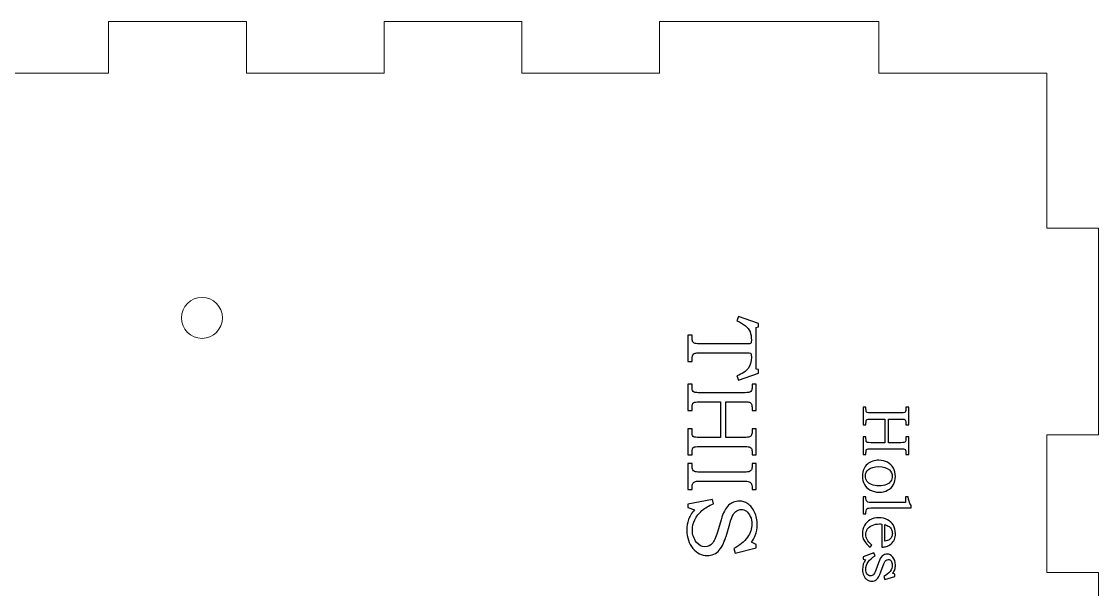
# Model space of a CAD drawing. Header units: inches. Extents: x -11.8 to 10.7, y -6 to 6.
# Drawn here: x -0.602 to 2.084, y -2.917 to -1.5 of the extents above; entities that cross this region are included whole.
import ezdxf

# ---------------------------------------------------------------- set-up
doc = ezdxf.new("R2010")
doc.units = ezdxf.units.IN
doc.header["$MEASUREMENT"] = 0
doc.layers.add('Layer 1', color=7, linetype='Continuous', plot=False)

msp = doc.modelspace()

# ---------------------------------------------------------------- linework, layer by layer
at = {"layer": 'Layer 1', "lineweight": 9}
for points in [[(-0.0416, -1.5001), (-0.0416, -1.5001), (-0.3852, -1.5001), (-0.3852, -1.5001)], [(-0.3852, -1.5001), (-0.3852, -1.5001), (-0.3852, -1.6289), (-0.3852, -1.6289)], [(-0.0416, -1.6289), (-0.0416, -1.6289), (-0.0416, -1.5001), (-0.0416, -1.5001)], [(0.6456, -1.5001), (0.6456, -1.5001), (0.302, -1.5001), (0.302, -1.5001)], [(0.302, -1.5001), (0.302, -1.5001), (0.302, -1.6289), (0.302, -1.6289)], [(0.6456, -1.6289), (0.6456, -1.6289), (0.6456, -1.5001), (0.6456, -1.5001)], [(1.5368, -1.5001), (1.5368, -1.5001), (0.9892, -1.5001), (0.9892, -1.5001)], [(0.9892, -1.5001), (0.9892, -1.5001), (0.9892, -1.6289), (0.9892, -1.6289)], [(1.5368, -1.6289), (1.5368, -1.6289), (1.5368, -1.5001), (1.5368, -1.5001)], [(-0.3852, -1.6289), (-0.3852, -1.6289), (-0.7288, -1.6289), (-0.7288, -1.6289)], [(0.302, -1.6289), (0.302, -1.6289), (-0.0416, -1.6289), (-0.0416, -1.6289)], [(0.9892, -1.6289), (0.9892, -1.6289), (0.6456, -1.6289), (0.6456, -1.6289)], [(1.9555, -1.6289), (1.9555, -1.6289), (1.5368, -1.6289), (1.5368, -1.6289)], [(1.9555, -2.0155), (1.9555, -2.0155), (1.9555, -1.6289), (1.9555, -1.6289)], [(2.0844, -2.0155), (2.0844, -2.0155), (1.9555, -2.0155), (1.9555, -2.0155)], [(2.0844, -2.5309), (2.0844, -2.5309), (2.0844, -2.0155), (2.0844, -2.0155)], [(1.9555, -2.8744), (1.9555, -2.8744), (1.9555, -2.5309), (1.9555, -2.5309)], [(1.9555, -2.5309), (1.9555, -2.5309), (2.0844, -2.5309), (2.0844, -2.5309)], [(2.0844, -2.8744), (2.0844, -2.8744), (1.9555, -2.8744), (1.9555, -2.8744)], [(2.0844, -3.218), (2.0844, -3.218), (2.0844, -2.8744), (2.0844, -2.8744)]]:
    msp.add_open_spline(points, degree=3, dxfattribs=at)
msp.add_open_spline([(-0.1011, -2.2392), (-0.1011, -2.2674), (-0.124, -2.2903), (-0.1522, -2.2903), (-0.1805, -2.2903), (-0.2034, -2.2674), (-0.2034, -2.2392), (-0.2034, -2.2109), (-0.1805, -2.188), (-0.1522, -2.188), (-0.124, -2.188), (-0.1011, -2.2109), (-0.1011, -2.2392)], degree=3, knots=[0, 0, 0, 0, 0.25, 0.25, 0.25, 0.5, 0.5, 0.5, 0.75, 0.75, 0.75, 1, 1, 1, 1], dxfattribs=at)
at = {"layer": 'Layer 1', "color": 250}
for points, knots in [([(1.2362, -2.2532), (1.2362, -2.2532), (1.2362, -2.2617), (1.2362, -2.2617), (1.2362, -2.2617), (1.2304, -2.2629), (1.2304, -2.2629), (1.2304, -2.2629), (1.2304, -2.367), (1.2304, -2.367), (1.2304, -2.367), (1.2362, -2.368), (1.2362, -2.368), (1.2362, -2.368), (1.2362, -2.377), (1.2362, -2.377), (1.2362, -2.377), (1.1862, -2.395), (1.1862, -2.395), (1.1862, -2.395), (1.1822, -2.384), (1.1822, -2.384), (1.1955, -2.3787), (1.2049, -2.3724), (1.2103, -2.3652), (1.2157, -2.3579), (1.2184, -2.3486), (1.2184, -2.3373), (1.2184, -2.3326), (1.2182, -2.3298), (1.2179, -2.3289), (1.2175, -2.328), (1.2169, -2.3274), (1.2159, -2.327), (1.2151, -2.3266), (1.2122, -2.3265), (1.2074, -2.3265), (1.2074, -2.3265), (1.0894, -2.3265), (1.0894, -2.3265), (1.0838, -2.3265), (1.0799, -2.3268), (1.078, -2.3274), (1.076, -2.328), (1.0745, -2.3288), (1.0735, -2.33), (1.0724, -2.3311), (1.0717, -2.3327), (1.0712, -2.3347), (1.0707, -2.3366), (1.0705, -2.3411), (1.0704, -2.348), (1.0704, -2.348), (1.0602, -2.348), (1.0602, -2.348), (1.0602, -2.348), (1.0602, -2.2827), (1.0602, -2.2827), (1.0602, -2.2827), (1.0704, -2.2827), (1.0704, -2.2827), (1.0705, -2.29), (1.0707, -2.2944), (1.0712, -2.2961), (1.0719, -2.2989), (1.0735, -2.3009), (1.0758, -2.3021), (1.0781, -2.3033), (1.0823, -2.304), (1.0884, -2.304), (1.0884, -2.304), (1.209, -2.304), (1.209, -2.304), (1.2127, -2.304), (1.215, -2.3038), (1.2159, -2.3034), (1.2167, -2.3031), (1.2173, -2.3023), (1.2177, -2.3013), (1.2182, -2.3003), (1.2184, -2.2983), (1.2184, -2.2951), (1.2184, -2.2862), (1.2173, -2.2791), (1.215, -2.2738), (1.2127, -2.2685), (1.2089, -2.2635), (1.2034, -2.2588), (1.1979, -2.2541), (1.1909, -2.2501), (1.1822, -2.2467), (1.1822, -2.2467), (1.1862, -2.2357), (1.1862, -2.2357), (1.1862, -2.2357), (1.2362, -2.2532), (1.2362, -2.2532)], [0, 0, 0, 0, 0.03125, 0.03125, 0.03125, 0.0625, 0.0625, 0.0625, 0.09375, 0.09375, 0.09375, 0.125, 0.125, 0.125, 0.15625, 0.15625, 0.15625, 0.1875, 0.1875, 0.1875, 0.21875, 0.21875, 0.21875, 0.25, 0.25, 0.25, 0.28125, 0.28125, 0.28125, 0.3125, 0.3125, 0.3125, 0.34375, 0.34375, 0.34375, 0.375, 0.375, 0.375, 0.40625, 0.40625, 0.40625, 0.4375, 0.4375, 0.4375, 0.46875, 0.46875, 0.46875, 0.5, 0.5, 0.5, 0.53125, 0.53125, 0.53125, 0.5625, 0.5625, 0.5625, 0.59375, 0.59375, 0.59375, 0.625, 0.625, 0.625, 0.65625, 0.65625, 0.65625, 0.6875, 0.6875, 0.6875, 0.71875, 0.71875, 0.71875, 0.75, 0.75, 0.75, 0.78125, 0.78125, 0.78125, 0.8125, 0.8125, 0.8125, 0.84375, 0.84375, 0.84375, 0.875, 0.875, 0.875, 0.90625, 0.90625, 0.90625, 0.9375, 0.9375, 0.9375, 0.96875, 0.96875, 0.96875, 1, 1, 1, 1]), ([(1.2304, -2.4045), (1.2304, -2.4045), (1.2304, -2.4703), (1.2304, -2.4703), (1.2304, -2.4703), (1.2202, -2.4703), (1.2202, -2.4703), (1.2202, -2.4703), (1.2202, -2.4658), (1.2202, -2.4658), (1.2202, -2.4605), (1.2197, -2.4568), (1.2187, -2.4546), (1.2177, -2.4523), (1.216, -2.4508), (1.2135, -2.4498), (1.2117, -2.4491), (1.2079, -2.4488), (1.2022, -2.4488), (1.2022, -2.4488), (1.1547, -2.4488), (1.1547, -2.4488), (1.1547, -2.4488), (1.1547, -2.5373), (1.1547, -2.5373), (1.1547, -2.5373), (1.2009, -2.5373), (1.2009, -2.5373), (1.2072, -2.5373), (1.211, -2.5371), (1.2123, -2.5366), (1.2149, -2.536), (1.2169, -2.5346), (1.2182, -2.5325), (1.2195, -2.5303), (1.2202, -2.5271), (1.2202, -2.5227), (1.2202, -2.5227), (1.2202, -2.516), (1.2202, -2.516), (1.2202, -2.516), (1.2304, -2.516), (1.2304, -2.516), (1.2304, -2.516), (1.2304, -2.581), (1.2304, -2.581), (1.2304, -2.581), (1.2202, -2.581), (1.2202, -2.581), (1.2202, -2.581), (1.2202, -2.5751), (1.2202, -2.5751), (1.2202, -2.5706), (1.2197, -2.5673), (1.2186, -2.5654), (1.2176, -2.5636), (1.2162, -2.5622), (1.2145, -2.5614), (1.2127, -2.5606), (1.2089, -2.5603), (1.2032, -2.5603), (1.2032, -2.5603), (1.0872, -2.5603), (1.0872, -2.5603), (1.0807, -2.5603), (1.0766, -2.5607), (1.0749, -2.5615), (1.0731, -2.5623), (1.0719, -2.5639), (1.0712, -2.5663), (1.0707, -2.5678), (1.0704, -2.5727), (1.0704, -2.581), (1.0704, -2.581), (1.0602, -2.581), (1.0602, -2.581), (1.0602, -2.581), (1.0602, -2.516), (1.0602, -2.516), (1.0602, -2.516), (1.0704, -2.516), (1.0704, -2.516), (1.0704, -2.516), (1.0704, -2.5208), (1.0704, -2.5208), (1.0704, -2.5267), (1.0708, -2.5307), (1.0716, -2.5327), (1.0724, -2.5347), (1.0737, -2.536), (1.0755, -2.5365), (1.0769, -2.537), (1.0812, -2.5373), (1.0884, -2.5373), (1.0884, -2.5373), (1.1414, -2.5373), (1.1414, -2.5373), (1.1414, -2.5373), (1.1414, -2.4488), (1.1414, -2.4488), (1.1414, -2.4488), (1.0872, -2.4488), (1.0872, -2.4488), (1.0807, -2.4488), (1.0766, -2.4492), (1.0748, -2.4501), (1.073, -2.4509), (1.0718, -2.4526), (1.0712, -2.455), (1.0707, -2.4568), (1.0704, -2.4619), (1.0704, -2.4703), (1.0704, -2.4703), (1.0602, -2.4703), (1.0602, -2.4703), (1.0602, -2.4703), (1.0602, -2.4045), (1.0602, -2.4045), (1.0602, -2.4045), (1.0704, -2.4045), (1.0704, -2.4045), (1.0704, -2.4045), (1.0704, -2.4087), (1.0704, -2.4087), (1.0704, -2.415), (1.0707, -2.419), (1.0714, -2.4206), (1.0722, -2.4222), (1.0735, -2.4234), (1.0754, -2.4243), (1.0774, -2.4253), (1.0809, -2.4258), (1.0859, -2.4258), (1.0859, -2.4258), (1.2032, -2.4258), (1.2032, -2.4258), (1.2084, -2.4258), (1.2121, -2.4253), (1.2142, -2.4245), (1.2162, -2.4236), (1.2177, -2.4223), (1.2187, -2.4204), (1.2197, -2.4186), (1.2202, -2.4156), (1.2202, -2.4113), (1.2202, -2.4113), (1.2202, -2.4045), (1.2202, -2.4045), (1.2202, -2.4045), (1.2304, -2.4045), (1.2304, -2.4045)], [0, 0, 0, 0, 0.02, 0.02, 0.02, 0.04, 0.04, 0.04, 0.06, 0.06, 0.06, 0.08, 0.08, 0.08, 0.1, 0.1, 0.1, 0.12, 0.12, 0.12, 0.14, 0.14, 0.14, 0.16, 0.16, 0.16, 0.18, 0.18, 0.18, 0.2, 0.2, 0.2, 0.22, 0.22, 0.22, 0.24, 0.24, 0.24, 0.26, 0.26, 0.26, 0.28, 0.28, 0.28, 0.3, 0.3, 0.3, 0.32, 0.32, 0.32, 0.34, 0.34, 0.34, 0.36, 0.36, 0.36, 0.38, 0.38, 0.38, 0.4, 0.4, 0.4, 0.42, 0.42, 0.42, 0.44, 0.44, 0.44, 0.46, 0.46, 0.46, 0.48, 0.48, 0.48, 0.5, 0.5, 0.5, 0.52, 0.52, 0.52, 0.54, 0.54, 0.54, 0.56, 0.56, 0.56, 0.58, 0.58, 0.58, 0.6, 0.6, 0.6, 0.62, 0.62, 0.62, 0.64, 0.64, 0.64, 0.66, 0.66, 0.66, 0.68, 0.68, 0.68, 0.7, 0.7, 0.7, 0.72, 0.72, 0.72, 0.74, 0.74, 0.74, 0.76, 0.76, 0.76, 0.78, 0.78, 0.78, 0.8, 0.8, 0.8, 0.82, 0.82, 0.82, 0.84, 0.84, 0.84, 0.86, 0.86, 0.86, 0.88, 0.88, 0.88, 0.9, 0.9, 0.9, 0.92, 0.92, 0.92, 0.94, 0.94, 0.94, 0.96, 0.96, 0.96, 0.98, 0.98, 0.98, 1, 1, 1, 1]), ([(1.611, -2.462), (1.611, -2.462), (1.611, -2.5058), (1.611, -2.5058), (1.611, -2.5058), (1.6041, -2.5058), (1.6041, -2.5058), (1.6041, -2.5058), (1.6041, -2.5028), (1.6041, -2.5028), (1.6041, -2.4993), (1.6038, -2.4969), (1.6032, -2.4954), (1.6025, -2.4939), (1.6014, -2.4928), (1.5997, -2.4922), (1.5985, -2.4917), (1.596, -2.4915), (1.5921, -2.4915), (1.5921, -2.4915), (1.5605, -2.4915), (1.5605, -2.4915), (1.5605, -2.4915), (1.5605, -2.5505), (1.5605, -2.5505), (1.5605, -2.5505), (1.5913, -2.5505), (1.5913, -2.5505), (1.5955, -2.5505), (1.598, -2.5504), (1.5989, -2.5501), (1.6006, -2.5497), (1.602, -2.5487), (1.6028, -2.5473), (1.6037, -2.5459), (1.6041, -2.5437), (1.6041, -2.5408), (1.6041, -2.5408), (1.6041, -2.5363), (1.6041, -2.5363), (1.6041, -2.5363), (1.611, -2.5363), (1.611, -2.5363), (1.611, -2.5363), (1.611, -2.5797), (1.611, -2.5797), (1.611, -2.5797), (1.6041, -2.5797), (1.6041, -2.5797), (1.6041, -2.5797), (1.6041, -2.5757), (1.6041, -2.5757), (1.6041, -2.5727), (1.6038, -2.5705), (1.6031, -2.5693), (1.6024, -2.568), (1.6015, -2.5671), (1.6004, -2.5666), (1.5992, -2.5661), (1.5967, -2.5658), (1.5928, -2.5658), (1.5928, -2.5658), (1.5155, -2.5658), (1.5155, -2.5658), (1.5112, -2.5658), (1.5084, -2.5661), (1.5073, -2.5666), (1.5061, -2.5672), (1.5053, -2.5683), (1.5048, -2.5699), (1.5045, -2.5709), (1.5043, -2.5741), (1.5043, -2.5797), (1.5043, -2.5797), (1.4975, -2.5797), (1.4975, -2.5797), (1.4975, -2.5797), (1.4975, -2.5363), (1.4975, -2.5363), (1.4975, -2.5363), (1.5043, -2.5363), (1.5043, -2.5363), (1.5043, -2.5363), (1.5043, -2.5395), (1.5043, -2.5395), (1.5043, -2.5435), (1.5046, -2.5461), (1.5051, -2.5475), (1.5056, -2.5488), (1.5065, -2.5496), (1.5077, -2.55), (1.5086, -2.5503), (1.5115, -2.5505), (1.5163, -2.5505), (1.5163, -2.5505), (1.5516, -2.5505), (1.5516, -2.5505), (1.5516, -2.5505), (1.5516, -2.4915), (1.5516, -2.4915), (1.5516, -2.4915), (1.5155, -2.4915), (1.5155, -2.4915), (1.5112, -2.4915), (1.5084, -2.4918), (1.5072, -2.4924), (1.5061, -2.4929), (1.5052, -2.494), (1.5048, -2.4957), (1.5045, -2.4969), (1.5043, -2.5002), (1.5043, -2.5058), (1.5043, -2.5058), (1.4975, -2.5058), (1.4975, -2.5058), (1.4975, -2.5058), (1.4975, -2.462), (1.4975, -2.462), (1.4975, -2.462), (1.5043, -2.462), (1.5043, -2.462), (1.5043, -2.462), (1.5043, -2.4648), (1.5043, -2.4648), (1.5043, -2.469), (1.5045, -2.4716), (1.505, -2.4727), (1.5055, -2.4738), (1.5064, -2.4746), (1.5077, -2.4752), (1.509, -2.4759), (1.5113, -2.4762), (1.5146, -2.4762), (1.5146, -2.4762), (1.5928, -2.4762), (1.5928, -2.4762), (1.5963, -2.4762), (1.5988, -2.4759), (1.6001, -2.4753), (1.6015, -2.4747), (1.6025, -2.4738), (1.6032, -2.4726), (1.6038, -2.4714), (1.6041, -2.4694), (1.6041, -2.4665), (1.6041, -2.4665), (1.6041, -2.462), (1.6041, -2.462), (1.6041, -2.462), (1.611, -2.462), (1.611, -2.462)], [0, 0, 0, 0, 0.02, 0.02, 0.02, 0.04, 0.04, 0.04, 0.06, 0.06, 0.06, 0.08, 0.08, 0.08, 0.1, 0.1, 0.1, 0.12, 0.12, 0.12, 0.14, 0.14, 0.14, 0.16, 0.16, 0.16, 0.18, 0.18, 0.18, 0.2, 0.2, 0.2, 0.22, 0.22, 0.22, 0.24, 0.24, 0.24, 0.26, 0.26, 0.26, 0.28, 0.28, 0.28, 0.3, 0.3, 0.3, 0.32, 0.32, 0.32, 0.34, 0.34, 0.34, 0.36, 0.36, 0.36, 0.38, 0.38, 0.38, 0.4, 0.4, 0.4, 0.42, 0.42, 0.42, 0.44, 0.44, 0.44, 0.46, 0.46, 0.46, 0.48, 0.48, 0.48, 0.5, 0.5, 0.5, 0.52, 0.52, 0.52, 0.54, 0.54, 0.54, 0.56, 0.56, 0.56, 0.58, 0.58, 0.58, 0.6, 0.6, 0.6, 0.62, 0.62, 0.62, 0.64, 0.64, 0.64, 0.66, 0.66, 0.66, 0.68, 0.68, 0.68, 0.7, 0.7, 0.7, 0.72, 0.72, 0.72, 0.74, 0.74, 0.74, 0.76, 0.76, 0.76, 0.78, 0.78, 0.78, 0.8, 0.8, 0.8, 0.82, 0.82, 0.82, 0.84, 0.84, 0.84, 0.86, 0.86, 0.86, 0.88, 0.88, 0.88, 0.9, 0.9, 0.9, 0.92, 0.92, 0.92, 0.94, 0.94, 0.94, 0.96, 0.96, 0.96, 0.98, 0.98, 0.98, 1, 1, 1, 1]), ([(1.2304, -2.6027), (1.2304, -2.6027), (1.2304, -2.6677), (1.2304, -2.6677), (1.2304, -2.6677), (1.2202, -2.6677), (1.2202, -2.6677), (1.2202, -2.6677), (1.2202, -2.6627), (1.2202, -2.6627), (1.2202, -2.6581), (1.2195, -2.6546), (1.2182, -2.6526), (1.2169, -2.6504), (1.215, -2.6489), (1.2127, -2.6479), (1.2102, -2.647), (1.2056, -2.6465), (1.1987, -2.6465), (1.1987, -2.6465), (1.0889, -2.6465), (1.0889, -2.6465), (1.0834, -2.6465), (1.0794, -2.647), (1.0771, -2.6481), (1.0747, -2.6491), (1.0731, -2.6506), (1.072, -2.6525), (1.0709, -2.6544), (1.0704, -2.6578), (1.0704, -2.6627), (1.0704, -2.6627), (1.0704, -2.6677), (1.0704, -2.6677), (1.0704, -2.6677), (1.0602, -2.6677), (1.0602, -2.6677), (1.0602, -2.6677), (1.0602, -2.6027), (1.0602, -2.6027), (1.0602, -2.6027), (1.0704, -2.6027), (1.0704, -2.6027), (1.0704, -2.6027), (1.0704, -2.6081), (1.0704, -2.6081), (1.0704, -2.6129), (1.0709, -2.6163), (1.0721, -2.6183), (1.0732, -2.6203), (1.0747, -2.6217), (1.0768, -2.6226), (1.0789, -2.6235), (1.0829, -2.624), (1.0889, -2.624), (1.0889, -2.624), (1.2009, -2.624), (1.2009, -2.624), (1.2073, -2.624), (1.2116, -2.6235), (1.2137, -2.6226), (1.2159, -2.6217), (1.2176, -2.6203), (1.2186, -2.6183), (1.2197, -2.6163), (1.2202, -2.6129), (1.2202, -2.6081), (1.2202, -2.6081), (1.2202, -2.6027), (1.2202, -2.6027), (1.2202, -2.6027), (1.2304, -2.6027), (1.2304, -2.6027)], [0, 0, 0, 0, 0.041667, 0.041667, 0.041667, 0.083333, 0.083333, 0.083333, 0.125, 0.125, 0.125, 0.166667, 0.166667, 0.166667, 0.208333, 0.208333, 0.208333, 0.25, 0.25, 0.25, 0.291667, 0.291667, 0.291667, 0.333333, 0.333333, 0.333333, 0.375, 0.375, 0.375, 0.416667, 0.416667, 0.416667, 0.458333, 0.458333, 0.458333, 0.5, 0.5, 0.5, 0.541667, 0.541667, 0.541667, 0.583333, 0.583333, 0.583333, 0.625, 0.625, 0.625, 0.666667, 0.666667, 0.666667, 0.708333, 0.708333, 0.708333, 0.75, 0.75, 0.75, 0.791667, 0.791667, 0.791667, 0.833333, 0.833333, 0.833333, 0.875, 0.875, 0.875, 0.916667, 0.916667, 0.916667, 0.958333, 0.958333, 0.958333, 1, 1, 1, 1]), ([(1.5778, -2.6346), (1.5778, -2.6425), (1.5762, -2.6494), (1.5729, -2.6552), (1.5696, -2.661), (1.5647, -2.6656), (1.5584, -2.6689), (1.5521, -2.6723), (1.5449, -2.674), (1.5368, -2.674), (1.5287, -2.674), (1.5214, -2.6722), (1.5151, -2.6688), (1.5088, -2.6654), (1.5039, -2.6607), (1.5006, -2.6548), (1.4973, -2.6489), (1.4956, -2.6418), (1.4956, -2.6336), (1.4956, -2.6205), (1.4997, -2.6107), (1.5079, -2.6041), (1.5161, -2.5976), (1.5256, -2.5943), (1.5367, -2.5943), (1.5447, -2.5943), (1.5519, -2.596), (1.5581, -2.5994), (1.5644, -2.6028), (1.5692, -2.6076), (1.5727, -2.6137), (1.5761, -2.6199), (1.5778, -2.6268), (1.5778, -2.6346)], [0, 0, 0, 0, 0.090909, 0.090909, 0.090909, 0.181818, 0.181818, 0.181818, 0.272727, 0.272727, 0.272727, 0.363636, 0.363636, 0.363636, 0.454545, 0.454545, 0.454545, 0.545455, 0.545455, 0.545455, 0.636364, 0.636364, 0.636364, 0.727273, 0.727273, 0.727273, 0.818182, 0.818182, 0.818182, 0.909091, 0.909091, 0.909091, 1, 1, 1, 1]), ([(1.57, -2.634), (1.57, -2.6278), (1.5675, -2.6226), (1.5627, -2.6184), (1.5566, -2.613), (1.5478, -2.6103), (1.5362, -2.6103), (1.5251, -2.6103), (1.5166, -2.6126), (1.5107, -2.6172), (1.5056, -2.6213), (1.503, -2.6269), (1.503, -2.634), (1.503, -2.6386), (1.5042, -2.6427), (1.5066, -2.6463), (1.5091, -2.6499), (1.5129, -2.6528), (1.5182, -2.655), (1.5236, -2.6572), (1.5299, -2.6583), (1.537, -2.6583), (1.5441, -2.6583), (1.5504, -2.6571), (1.5559, -2.6547), (1.5604, -2.6529), (1.5638, -2.6502), (1.5663, -2.6465), (1.5687, -2.6428), (1.57, -2.6386), (1.57, -2.634)], [0, 0, 0, 0, 0.1, 0.1, 0.1, 0.2, 0.2, 0.2, 0.3, 0.3, 0.3, 0.4, 0.4, 0.4, 0.5, 0.5, 0.5, 0.6, 0.6, 0.6, 0.7, 0.7, 0.7, 0.8, 0.8, 0.8, 0.9, 0.9, 0.9, 1, 1, 1, 1]), ([(1.6031, -2.6856), (1.6031, -2.6856), (1.61, -2.6856), (1.61, -2.6856), (1.6105, -2.693), (1.6128, -2.7002), (1.6168, -2.7073), (1.6168, -2.7073), (1.6168, -2.7133), (1.6168, -2.7133), (1.6168, -2.7133), (1.5166, -2.7133), (1.5166, -2.7133), (1.5124, -2.7133), (1.5098, -2.7136), (1.5087, -2.7141), (1.5072, -2.7148), (1.5061, -2.7158), (1.5054, -2.7172), (1.5047, -2.7186), (1.5043, -2.7212), (1.5043, -2.725), (1.5043, -2.725), (1.5043, -2.7276), (1.5043, -2.7276), (1.5043, -2.7276), (1.4975, -2.7276), (1.4975, -2.7276), (1.4975, -2.7276), (1.4975, -2.6856), (1.4975, -2.6856), (1.4975, -2.6856), (1.5043, -2.6856), (1.5043, -2.6856), (1.5043, -2.6856), (1.5043, -2.6899), (1.5043, -2.6899), (1.5043, -2.6926), (1.5047, -2.6946), (1.5055, -2.6959), (1.5063, -2.6972), (1.5074, -2.6982), (1.5089, -2.6988), (1.5102, -2.6993), (1.5131, -2.6996), (1.5173, -2.6996), (1.5173, -2.6996), (1.6031, -2.6996), (1.6031, -2.6996), (1.6031, -2.6996), (1.6031, -2.6856), (1.6031, -2.6856)], [0, 0, 0, 0, 0.058824, 0.058824, 0.058824, 0.117647, 0.117647, 0.117647, 0.176471, 0.176471, 0.176471, 0.235294, 0.235294, 0.235294, 0.294118, 0.294118, 0.294118, 0.352941, 0.352941, 0.352941, 0.411765, 0.411765, 0.411765, 0.470588, 0.470588, 0.470588, 0.529412, 0.529412, 0.529412, 0.588235, 0.588235, 0.588235, 0.647059, 0.647059, 0.647059, 0.705882, 0.705882, 0.705882, 0.764706, 0.764706, 0.764706, 0.823529, 0.823529, 0.823529, 0.882353, 0.882353, 0.882353, 0.941176, 0.941176, 0.941176, 1, 1, 1, 1]), ([(1.2304, -2.8041), (1.2304, -2.8041), (1.2304, -2.8129), (1.2304, -2.8129), (1.2304, -2.8129), (1.1779, -2.8259), (1.1779, -2.8259), (1.1779, -2.8259), (1.1744, -2.8147), (1.1744, -2.8147), (1.1891, -2.8075), (1.2007, -2.798), (1.2091, -2.7861), (1.2161, -2.7763), (1.2197, -2.7655), (1.2197, -2.7536), (1.2197, -2.7464), (1.2184, -2.74), (1.2158, -2.7343), (1.2132, -2.7286), (1.2099, -2.7243), (1.2059, -2.7215), (1.2018, -2.7186), (1.1977, -2.7172), (1.1934, -2.7172), (1.1896, -2.7172), (1.1859, -2.7183), (1.1824, -2.7205), (1.1788, -2.7227), (1.1756, -2.726), (1.1729, -2.7305), (1.1702, -2.735), (1.1673, -2.7424), (1.1643, -2.7526), (1.1643, -2.7526), (1.1552, -2.7845), (1.1552, -2.7845), (1.154, -2.7884), (1.1518, -2.7941), (1.1486, -2.8015), (1.1453, -2.809), (1.1419, -2.8148), (1.1383, -2.8189), (1.1347, -2.823), (1.1302, -2.8263), (1.125, -2.8286), (1.1197, -2.831), (1.1141, -2.8322), (1.108, -2.8322), (1.0945, -2.8322), (1.0827, -2.8263), (1.0726, -2.8144), (1.0624, -2.8026), (1.0574, -2.7873), (1.0574, -2.7685), (1.0574, -2.7588), (1.0588, -2.7501), (1.0616, -2.7425), (1.0644, -2.7348), (1.0694, -2.7266), (1.0765, -2.7177), (1.0765, -2.7177), (1.0602, -2.7121), (1.0602, -2.7121), (1.0602, -2.7121), (1.0602, -2.7035), (1.0602, -2.7035), (1.0602, -2.7035), (1.1214, -2.6922), (1.1214, -2.6922), (1.1214, -2.6922), (1.1237, -2.7034), (1.1237, -2.7034), (1.1124, -2.7076), (1.1028, -2.7131), (1.095, -2.72), (1.0871, -2.7269), (1.0812, -2.7345), (1.0772, -2.7428), (1.0732, -2.7512), (1.0712, -2.7597), (1.0712, -2.7683), (1.0712, -2.7801), (1.0747, -2.7904), (1.0817, -2.7992), (1.0877, -2.8065), (1.0946, -2.8102), (1.1027, -2.8102), (1.11, -2.8102), (1.1161, -2.8075), (1.1208, -2.8022), (1.1255, -2.7968), (1.1299, -2.7872), (1.1339, -2.7734), (1.1339, -2.7734), (1.1427, -2.7429), (1.1427, -2.7429), (1.1476, -2.7258), (1.1539, -2.7137), (1.1617, -2.7067), (1.1694, -2.6997), (1.1782, -2.6962), (1.1882, -2.6962), (1.196, -2.6962), (1.2032, -2.6985), (1.2098, -2.703), (1.2164, -2.7075), (1.222, -2.7145), (1.2264, -2.724), (1.2309, -2.7334), (1.2332, -2.7438), (1.2332, -2.755), (1.2332, -2.7644), (1.2315, -2.7735), (1.2282, -2.7821), (1.2259, -2.7882), (1.2227, -2.7938), (1.2184, -2.7989), (1.2184, -2.7989), (1.2304, -2.8041), (1.2304, -2.8041)], [0, 0, 0, 0, 0.025, 0.025, 0.025, 0.05, 0.05, 0.05, 0.075, 0.075, 0.075, 0.1, 0.1, 0.1, 0.125, 0.125, 0.125, 0.15, 0.15, 0.15, 0.175, 0.175, 0.175, 0.2, 0.2, 0.2, 0.225, 0.225, 0.225, 0.25, 0.25, 0.25, 0.275, 0.275, 0.275, 0.3, 0.3, 0.3, 0.325, 0.325, 0.325, 0.35, 0.35, 0.35, 0.375, 0.375, 0.375, 0.4, 0.4, 0.4, 0.425, 0.425, 0.425, 0.45, 0.45, 0.45, 0.475, 0.475, 0.475, 0.5, 0.5, 0.5, 0.525, 0.525, 0.525, 0.55, 0.55, 0.55, 0.575, 0.575, 0.575, 0.6, 0.6, 0.6, 0.625, 0.625, 0.625, 0.65, 0.65, 0.65, 0.675, 0.675, 0.675, 0.7, 0.7, 0.7, 0.725, 0.725, 0.725, 0.75, 0.75, 0.75, 0.775, 0.775, 0.775, 0.8, 0.8, 0.8, 0.825, 0.825, 0.825, 0.85, 0.85, 0.85, 0.875, 0.875, 0.875, 0.9, 0.9, 0.9, 0.925, 0.925, 0.925, 0.95, 0.95, 0.95, 0.975, 0.975, 0.975, 1, 1, 1, 1]), ([(1.5186, -2.8063), (1.5186, -2.8063), (1.5145, -2.8114), (1.5145, -2.8114), (1.5097, -2.8075), (1.5059, -2.8036), (1.5032, -2.7999), (1.5004, -2.7962), (1.4984, -2.7927), (1.4973, -2.7894), (1.4962, -2.7861), (1.4956, -2.7822), (1.4956, -2.7778), (1.4956, -2.7698), (1.4972, -2.763), (1.5005, -2.7574), (1.5042, -2.751), (1.5091, -2.7461), (1.5151, -2.7427), (1.5211, -2.7393), (1.5282, -2.7376), (1.5364, -2.7376), (1.5449, -2.7376), (1.5522, -2.7393), (1.5582, -2.7426), (1.5643, -2.7459), (1.5691, -2.7505), (1.5726, -2.7564), (1.5761, -2.7624), (1.5778, -2.7693), (1.5778, -2.7771), (1.5778, -2.7829), (1.5769, -2.7879), (1.5751, -2.7922), (1.5733, -2.7965), (1.5706, -2.8001), (1.5669, -2.8031), (1.5633, -2.8061), (1.5591, -2.8083), (1.5545, -2.8096), (1.5517, -2.8104), (1.5482, -2.8108), (1.5438, -2.8109), (1.5438, -2.8109), (1.5438, -2.7535), (1.5438, -2.7535), (1.5411, -2.7533), (1.5392, -2.7533), (1.5379, -2.7533), (1.531, -2.7533), (1.5249, -2.7545), (1.5196, -2.7568), (1.5142, -2.7592), (1.5103, -2.7624), (1.5077, -2.7663), (1.5052, -2.7702), (1.504, -2.7747), (1.504, -2.7797), (1.504, -2.7839), (1.505, -2.788), (1.507, -2.7919), (1.5089, -2.7958), (1.5129, -2.8006), (1.5186, -2.8063)], [0, 0, 0, 0, 0.047619, 0.047619, 0.047619, 0.095238, 0.095238, 0.095238, 0.142857, 0.142857, 0.142857, 0.190476, 0.190476, 0.190476, 0.238095, 0.238095, 0.238095, 0.285714, 0.285714, 0.285714, 0.333333, 0.333333, 0.333333, 0.380952, 0.380952, 0.380952, 0.428571, 0.428571, 0.428571, 0.47619, 0.47619, 0.47619, 0.52381, 0.52381, 0.52381, 0.571429, 0.571429, 0.571429, 0.619048, 0.619048, 0.619048, 0.666667, 0.666667, 0.666667, 0.714286, 0.714286, 0.714286, 0.761905, 0.761905, 0.761905, 0.809524, 0.809524, 0.809524, 0.857143, 0.857143, 0.857143, 0.904762, 0.904762, 0.904762, 0.952381, 0.952381, 0.952381, 1, 1, 1, 1]), ([(1.5513, -2.7959), (1.5563, -2.7951), (1.56, -2.794), (1.5623, -2.7925), (1.5647, -2.791), (1.5666, -2.7889), (1.568, -2.7861), (1.5694, -2.7834), (1.5701, -2.7803), (1.5701, -2.7769), (1.5701, -2.7735), (1.5694, -2.7703), (1.568, -2.7673), (1.5666, -2.7643), (1.5647, -2.7619), (1.5622, -2.7599), (1.5597, -2.7579), (1.5561, -2.7562), (1.5513, -2.7547), (1.5513, -2.7547), (1.5513, -2.7959), (1.5513, -2.7959)], [0, 0, 0, 0, 0.142857, 0.142857, 0.142857, 0.285714, 0.285714, 0.285714, 0.428571, 0.428571, 0.428571, 0.571429, 0.571429, 0.571429, 0.714286, 0.714286, 0.714286, 0.857143, 0.857143, 0.857143, 1, 1, 1, 1]), ([(1.576, -2.8785), (1.576, -2.8785), (1.576, -2.8841), (1.576, -2.8841), (1.576, -2.8841), (1.5511, -2.8914), (1.5511, -2.8914), (1.5511, -2.8914), (1.5486, -2.8841), (1.5486, -2.8841), (1.5553, -2.8812), (1.5605, -2.8771), (1.5643, -2.8718), (1.5681, -2.8665), (1.57, -2.8612), (1.57, -2.8558), (1.57, -2.8516), (1.569, -2.8483), (1.5669, -2.8456), (1.5649, -2.8431), (1.5626, -2.8418), (1.5599, -2.8418), (1.5574, -2.8418), (1.5553, -2.8427), (1.5535, -2.8446), (1.5517, -2.8465), (1.5496, -2.8506), (1.5473, -2.8571), (1.5473, -2.8571), (1.5417, -2.873), (1.5417, -2.873), (1.5385, -2.8819), (1.5351, -2.888), (1.5315, -2.8913), (1.5278, -2.8945), (1.5236, -2.8961), (1.519, -2.8961), (1.515, -2.8961), (1.5112, -2.8949), (1.5076, -2.8925), (1.5039, -2.8901), (1.5011, -2.8867), (1.4989, -2.8821), (1.4967, -2.8776), (1.4956, -2.8724), (1.4956, -2.8665), (1.4956, -2.8574), (1.4982, -2.8496), (1.5035, -2.8431), (1.5035, -2.8431), (1.4975, -2.8414), (1.4975, -2.8414), (1.4975, -2.8414), (1.4975, -2.8356), (1.4975, -2.8356), (1.4975, -2.8356), (1.5241, -2.8254), (1.5241, -2.8254), (1.5241, -2.8254), (1.527, -2.8328), (1.527, -2.8328), (1.5192, -2.8377), (1.5137, -2.8424), (1.5105, -2.8468), (1.5059, -2.8529), (1.5036, -2.8596), (1.5036, -2.8667), (1.5036, -2.8714), (1.5049, -2.8753), (1.5074, -2.8784), (1.5099, -2.8814), (1.5127, -2.8829), (1.5158, -2.8829), (1.5183, -2.8829), (1.5206, -2.882), (1.5227, -2.8801), (1.5248, -2.8781), (1.5268, -2.8744), (1.5287, -2.8688), (1.5287, -2.8688), (1.5355, -2.85), (1.5355, -2.85), (1.5384, -2.8419), (1.5416, -2.8363), (1.5451, -2.8331), (1.5486, -2.83), (1.5525, -2.8284), (1.557, -2.8284), (1.5625, -2.8284), (1.5673, -2.831), (1.5715, -2.8361), (1.5757, -2.8412), (1.5778, -2.8477), (1.5778, -2.8556), (1.5778, -2.8597), (1.5773, -2.8634), (1.5762, -2.8667), (1.5751, -2.8699), (1.5734, -2.8731), (1.5709, -2.8763), (1.5709, -2.8763), (1.576, -2.8785), (1.576, -2.8785)], [0, 0, 0, 0, 0.029412, 0.029412, 0.029412, 0.058824, 0.058824, 0.058824, 0.088235, 0.088235, 0.088235, 0.117647, 0.117647, 0.117647, 0.147059, 0.147059, 0.147059, 0.176471, 0.176471, 0.176471, 0.205882, 0.205882, 0.205882, 0.235294, 0.235294, 0.235294, 0.264706, 0.264706, 0.264706, 0.294118, 0.294118, 0.294118, 0.323529, 0.323529, 0.323529, 0.352941, 0.352941, 0.352941, 0.382353, 0.382353, 0.382353, 0.411765, 0.411765, 0.411765, 0.441176, 0.441176, 0.441176, 0.470588, 0.470588, 0.470588, 0.5, 0.5, 0.5, 0.529412, 0.529412, 0.529412, 0.558824, 0.558824, 0.558824, 0.588235, 0.588235, 0.588235, 0.617647, 0.617647, 0.617647, 0.647059, 0.647059, 0.647059, 0.676471, 0.676471, 0.676471, 0.705882, 0.705882, 0.705882, 0.735294, 0.735294, 0.735294, 0.764706, 0.764706, 0.764706, 0.794118, 0.794118, 0.794118, 0.823529, 0.823529, 0.823529, 0.852941, 0.852941, 0.852941, 0.882353, 0.882353, 0.882353, 0.911765, 0.911765, 0.911765, 0.941176, 0.941176, 0.941176, 0.970588, 0.970588, 0.970588, 1, 1, 1, 1])]:
    msp.add_open_spline(points, degree=3, knots=knots, dxfattribs=at)

doc.saveas('drawing.dxf')
